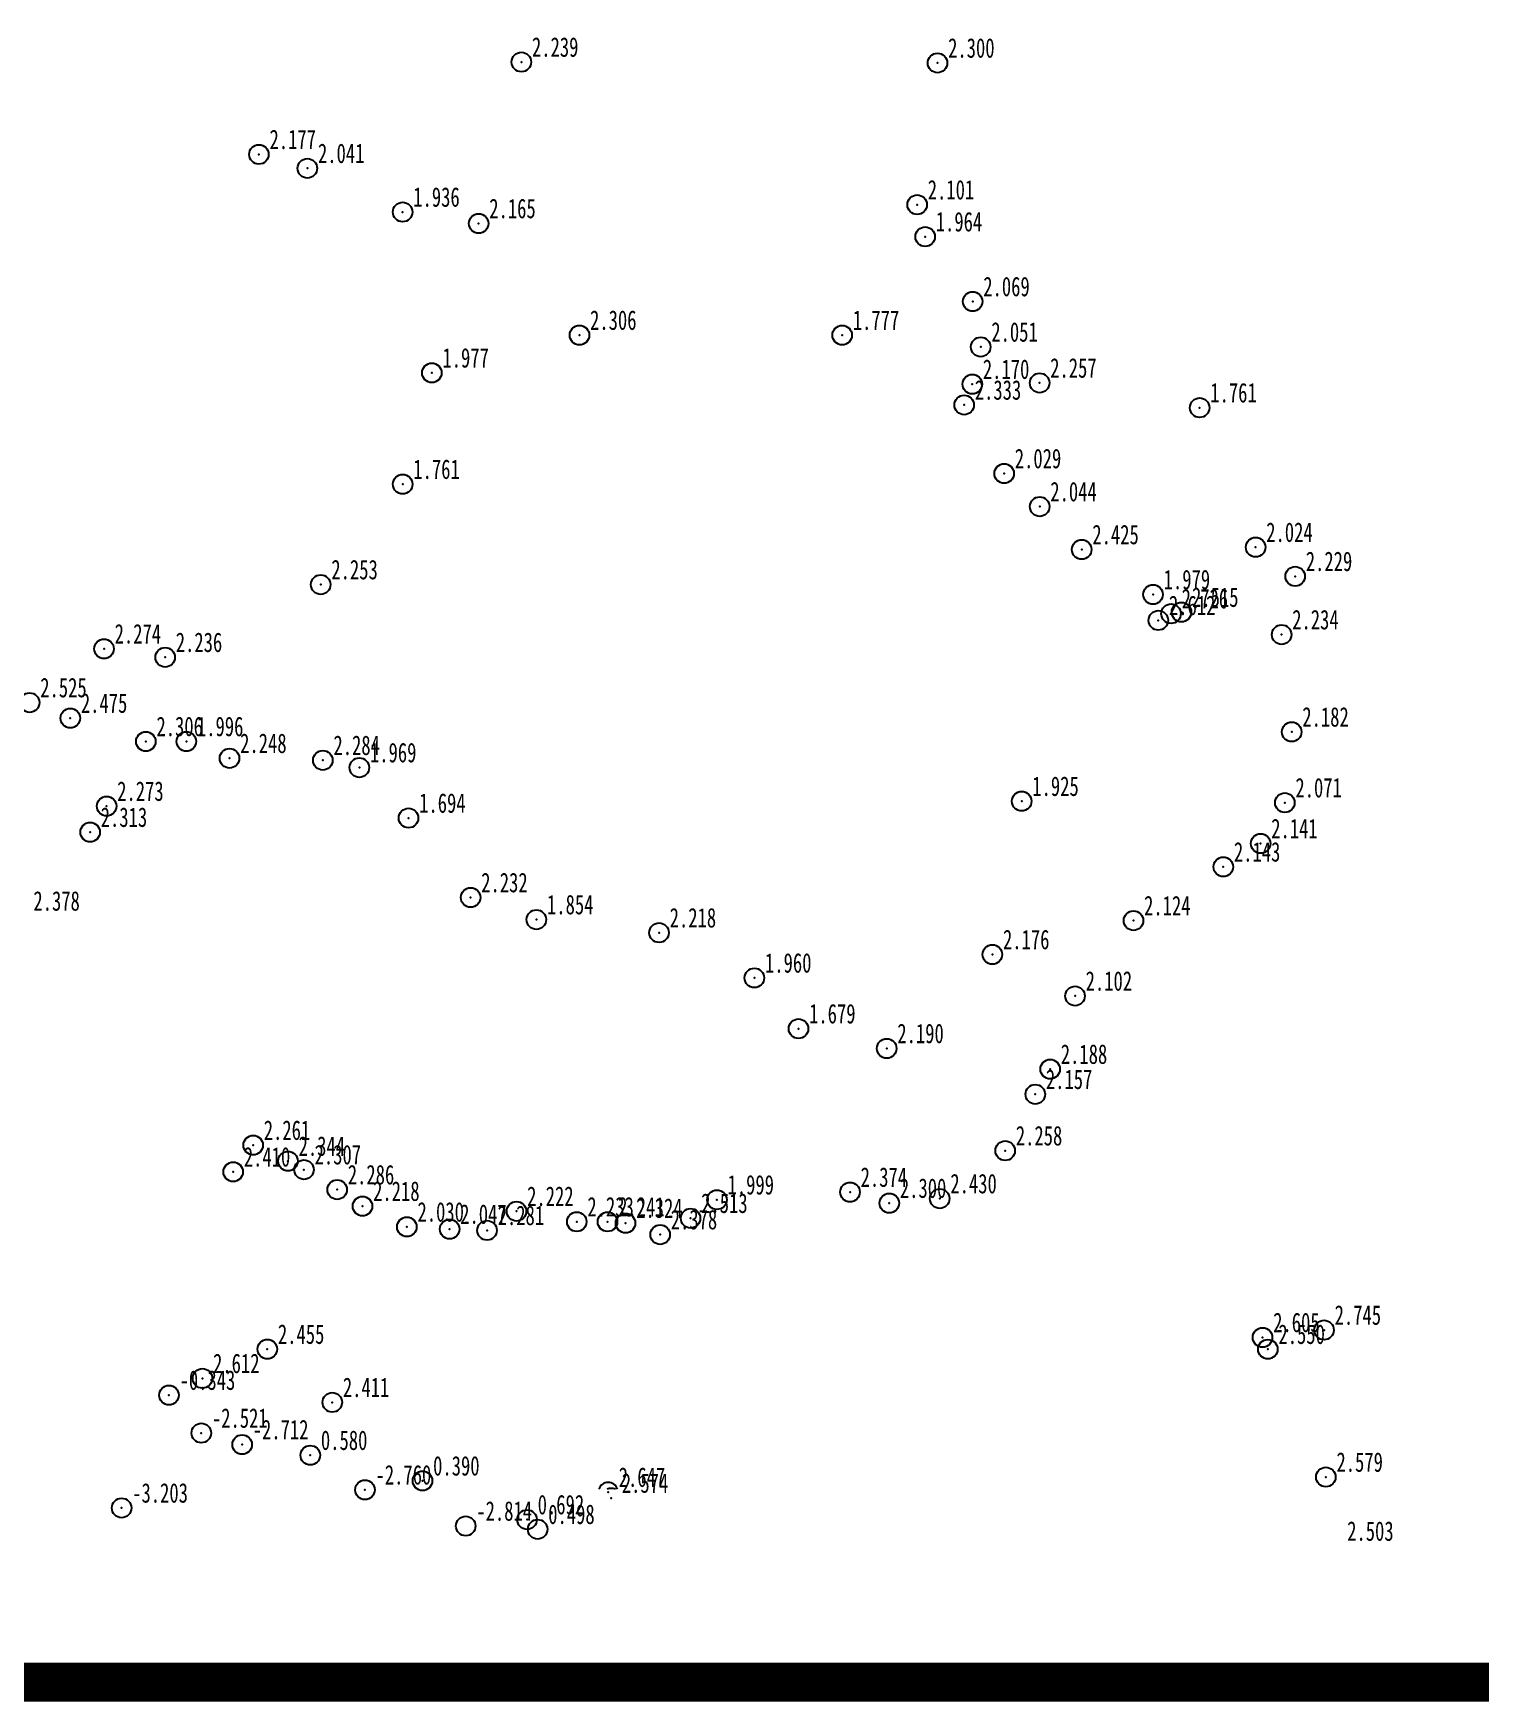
# Model space of a CAD drawing. Header units: millimetres. Extents: x 511745 to 512135, y 2388367 to 2388715.
# Drawn here: x 511953.1 to 512027.2, y 2388366.5 to 2388452 of the extents above; entities that cross this region are included whole.
import ezdxf
from ezdxf.enums import TextEntityAlignment as Align

# ---------------------------------------------------------------- set-up
doc = ezdxf.new("R2010")
doc.units = ezdxf.units.MM
doc.header["$LTSCALE"] = 1000
doc.layers.add('新地形图', color=3, linetype='Continuous')
doc.styles.add('BZWB', font='', dxfattribs={"height": 8})
doc.styles.get('BZWB').set_extended_font_data('SimSun')

msp = doc.modelspace()

# ---------------------------------------------------------------- linework, layer by layer
at = {"color": 2, "const_width": 2}
msp.add_lwpolyline([(511844.409, 2388539.07), (512061.629, 2388539.07), (512061.629, 2388367.53), (511844.409, 2388367.53)], close=True, dxfattribs=at)
at = {"layer": '新地形图', "color": 8}
for centre in [(511978.136, 2388450.525, 2.239), (511999.457, 2388450.477, 2.3), (511964.689, 2388445.792, 2.177), (511967.172, 2388445.08, 2.041), (511998.414, 2388443.214, 2.101), (511972.054, 2388442.841, 1.936), (511975.948, 2388442.254, 2.165), (511998.824, 2388441.577, 1.964), (512001.258, 2388438.256, 2.069), (511981.112, 2388436.535, 2.306), (511994.573, 2388436.535, 1.777), (512001.67, 2388435.929, 2.051), (511973.548, 2388434.604, 1.977), (512001.237, 2388434.022, 2.17), (512004.686, 2388434.085, 2.257), (512000.824, 2388432.956, 2.333), (512012.888, 2388432.816, 1.761), (512002.873, 2388429.444, 2.029), (511972.056, 2388428.897, 1.761), (512004.692, 2388427.749, 2.044), (512006.846, 2388425.55, 2.425), (512015.755, 2388425.67, 2.024), (511967.857, 2388423.755, 2.253), (512017.782, 2388424.177, 2.229), (512010.5, 2388423.246, 1.979), (512010.77, 2388421.921, 2.612), (512011.421, 2388422.264, 2.726), (512011.955, 2388422.344, 2.515), (512017.085, 2388421.191, 2.234), (511956.754, 2388420.466, 2.274), (511959.887, 2388420.03, 2.236), (511952.942, 2388417.711, 2.525), (511955.025, 2388416.914, 2.475), (511958.897, 2388415.719, 2.306), (511960.971, 2388415.719, 1.996), (512017.604, 2388416.209, 2.182), (511963.184, 2388414.857, 2.248), (511967.965, 2388414.755, 2.284), (511969.836, 2388414.381, 1.969), (511956.885, 2388412.404, 2.273), (512003.77, 2388412.657, 1.925), (512017.25, 2388412.581, 2.071), (511972.356, 2388411.794, 1.694), (511956.042, 2388411.072, 2.313), (512016.01, 2388410.491, 2.141), (512014.098, 2388409.294, 2.143), (511975.535, 2388407.723, 2.232), (511978.907, 2388406.593, 1.854), (512009.497, 2388406.541, 2.124), (511985.192, 2388405.92, 2.218), (512002.268, 2388404.805, 2.176), (511990.076, 2388403.606, 1.96), (512006.503, 2388402.679, 2.102), (511992.334, 2388401.003, 1.679), (511996.854, 2388399.992, 2.19), (512005.23, 2388398.932, 2.188), (512004.466, 2388397.643, 2.157), (511964.395, 2388395.036, 2.261), (512002.926, 2388394.753, 2.258), (511963.372, 2388393.671, 2.41), (511966.179, 2388394.22, 2.344), (511966.999, 2388393.782, 2.307), (511968.7, 2388392.758, 2.286), (511994.974, 2388392.632, 2.374), (511969.997, 2388391.913, 2.218), (511988.155, 2388392.24, 1.999), (511996.985, 2388392.066, 2.3), (511999.571, 2388392.299, 2.43), (511977.888, 2388391.652, 2.222), (511980.974, 2388391.113, 2.233), (511982.551, 2388391.113, 2.241), (511983.474, 2388391.043, 2.324), (511986.805, 2388391.293, 2.513), (511972.27, 2388390.851, 2.03), (511974.458, 2388390.736, 2.047), (511976.378, 2388390.671, 2.281), (511985.246, 2388390.454, 2.378), (512016.11, 2388385.187, 2.605), (512019.259, 2388385.566, 2.745), (511965.12, 2388384.587, 2.455), (512016.38, 2388384.583, 2.55), (511961.797, 2388383.089, 2.612), (511960.081, 2388382.231, -0.343), (511968.447, 2388381.862, 2.411), (511961.738, 2388380.289, -2.521), (511963.829, 2388379.699, -2.712), (511967.323, 2388379.153, 0.58), (511970.121, 2388377.382, -2.76), (511973.071, 2388377.842, 0.39), (512019.353, 2388378.034, 2.579), (511957.654, 2388376.453, -3.203), (511975.285, 2388375.527, -2.814), (511978.429, 2388375.854, 0.692), (511978.968, 2388375.36, 0.498)]:
    msp.add_circle(centre, 0.5, dxfattribs=at)
for centre, start, end in [((511982.582, 2388377.261, 2.647), 17.21751, 162.78249), ((511982.739, 2388376.956, 2.574), 64.9583, 115.0417)]:
    msp.add_arc(centre, 0.5, start, end, dxfattribs=at)
for p in [(511978.136, 2388450.525, 2.239), (511999.457, 2388450.477, 2.3), (511964.689, 2388445.792, 2.177), (511967.172, 2388445.08, 2.041), (511972.054, 2388442.841, 1.936), (511998.414, 2388443.214, 2.101), (511975.948, 2388442.254, 2.165), (511998.824, 2388441.577, 1.964), (512001.258, 2388438.256, 2.069), (511981.112, 2388436.535, 2.306), (511994.573, 2388436.535, 1.777), (512001.67, 2388435.929, 2.051), (511973.548, 2388434.604, 1.977), (512001.237, 2388434.022, 2.17), (512004.686, 2388434.085, 2.257), (512000.824, 2388432.956, 2.333), (512012.888, 2388432.816, 1.761), (512002.873, 2388429.444, 2.029), (511972.056, 2388428.897, 1.761), (512004.692, 2388427.749, 2.044), (512006.846, 2388425.55, 2.425), (512015.755, 2388425.67, 2.024), (512017.782, 2388424.177, 2.229), (511967.857, 2388423.755, 2.253), (512010.5, 2388423.246, 1.979), (512011.421, 2388422.264, 2.726), (512011.955, 2388422.344, 2.515), (512010.77, 2388421.921, 2.612), (511956.754, 2388420.466, 2.274), (512017.085, 2388421.191, 2.234), (511959.887, 2388420.03, 2.236), (511955.025, 2388416.914, 2.475), (512017.604, 2388416.209, 2.182), (511958.897, 2388415.719, 2.306), (511960.971, 2388415.719, 1.996), (511963.184, 2388414.857, 2.248), (511967.965, 2388414.755, 2.284), (511969.836, 2388414.381, 1.969), (511956.885, 2388412.404, 2.273), (512003.77, 2388412.657, 1.925), (512017.25, 2388412.581, 2.071), (511956.042, 2388411.072, 2.313), (511972.356, 2388411.794, 1.694), (512016.01, 2388410.491, 2.141), (512014.098, 2388409.294, 2.143), (511975.535, 2388407.723, 2.232), (511978.907, 2388406.593, 1.854), (511985.192, 2388405.92, 2.218), (512009.497, 2388406.541, 2.124), (512002.268, 2388404.805, 2.176), (511990.076, 2388403.606, 1.96), (512006.503, 2388402.679, 2.102), (511992.334, 2388401.003, 1.679), (511996.854, 2388399.992, 2.19), (512005.23, 2388398.932, 2.188), (512004.466, 2388397.643, 2.157), (511964.395, 2388395.036, 2.261), (511966.179, 2388394.22, 2.344), (512002.926, 2388394.753, 2.258), (511963.372, 2388393.671, 2.41), (511966.999, 2388393.782, 2.307), (511968.7, 2388392.758, 2.286), (511988.155, 2388392.24, 1.999), (511994.974, 2388392.632, 2.374), (511999.571, 2388392.299, 2.43), (511969.997, 2388391.913, 2.218), (511977.888, 2388391.652, 2.222), (511996.985, 2388392.066, 2.3), (511972.27, 2388390.851, 2.03), (511974.458, 2388390.736, 2.047), (511976.378, 2388390.671, 2.281), (511980.974, 2388391.113, 2.233), (511982.551, 2388391.113, 2.241), (511983.474, 2388391.043, 2.324), (511986.805, 2388391.293, 2.513), (511985.246, 2388390.454, 2.378), (512019.259, 2388385.566, 2.745), (511965.12, 2388384.587, 2.455), (512016.11, 2388385.187, 2.605), (512016.38, 2388384.583, 2.55), (511961.797, 2388383.089, 2.612), (511960.081, 2388382.231, -0.343), (511968.447, 2388381.862, 2.411), (511961.738, 2388380.289, -2.521), (511963.829, 2388379.699, -2.712), (511967.323, 2388379.153, 0.58), (511973.071, 2388377.842, 0.39), (512019.353, 2388378.034, 2.579), (511970.121, 2388377.382, -2.76), (511982.582, 2388377.261, 2.647), (511982.739, 2388376.956, 2.574), (511957.654, 2388376.453, -3.203), (511978.429, 2388375.854, 0.692)]:
    msp.add_point(p, dxfattribs=at)

# ---------------------------------------------------------------- texts
at = {"layer": '新地形图', "color": 8, "style": 'BZWB', "width": 0.7}
for s, p in [('2.239', (511978.679, 2388451.295, 2.239)), ('2.300', (512000, 2388451.247, 2.3)), ('2.177', (511965.232, 2388446.562, 2.177)), ('2.041', (511967.715, 2388445.85, 2.041)), ('2.101', (511998.957, 2388443.984, 2.101)), ('1.936', (511972.597, 2388443.611, 1.936)), ('2.165', (511976.491, 2388443.024, 2.165)), ('1.964', (511999.367, 2388442.347, 1.964)), ('2.069', (512001.801, 2388439.026, 2.069)), ('2.306', (511981.655, 2388437.305, 2.306)), ('1.777', (511995.116, 2388437.305, 1.777)), ('2.051', (512002.213, 2388436.699, 2.051)), ('1.977', (511974.091, 2388435.374, 1.977)), ('2.170', (512001.78, 2388434.792, 2.17)), ('2.257', (512005.229, 2388434.855, 2.257)), ('2.333', (512001.367, 2388433.726, 2.333)), ('1.761', (512013.431, 2388433.586, 1.761)), ('2.029', (512003.416, 2388430.214, 2.029)), ('1.761', (511972.599, 2388429.667, 1.761)), ('2.044', (512005.235, 2388428.519, 2.044)), ('2.425', (512007.389, 2388426.32, 2.425)), ('2.024', (512016.298, 2388426.44, 2.024)), ('2.253', (511968.4, 2388424.525, 2.253)), ('2.229', (512018.325, 2388424.947, 2.229)), ('1.979', (512011.043, 2388424.016, 1.979)), ('2.612', (512011.313, 2388422.691, 2.612)), ('2.726', (512011.964, 2388423.034, 2.726)), ('2.515', (512012.498, 2388423.114, 2.515)), ('2.234', (512017.628, 2388421.961, 2.234)), ('2.274', (511957.297, 2388421.236, 2.274)), ('2.236', (511960.43, 2388420.8, 2.236)), ('2.525', (511953.485, 2388418.481, 2.525)), ('2.475', (511955.568, 2388417.684, 2.475)), ('2.182', (512018.147, 2388416.979, 2.182)), ('2.306', (511959.44, 2388416.489, 2.306)), ('1.996', (511961.514, 2388416.489, 1.996)), ('2.248', (511963.727, 2388415.627, 2.248)), ('2.284', (511968.508, 2388415.525, 2.284)), ('1.969', (511970.379, 2388415.151, 1.969)), ('2.273', (511957.428, 2388413.174, 2.273)), ('1.925', (512004.313, 2388413.427, 1.925)), ('2.071', (512017.793, 2388413.351, 2.071)), ('1.694', (511972.899, 2388412.564, 1.694)), ('2.313', (511956.585, 2388411.842, 2.313)), ('2.141', (512016.553, 2388411.261, 2.141)), ('2.143', (512014.641, 2388410.064, 2.143)), ('2.232', (511976.078, 2388408.493, 2.232)), ('2.378', (511953.135, 2388407.549, 2.378)), ('1.854', (511979.45, 2388407.363, 1.854)), ('2.124', (512010.04, 2388407.311, 2.124)), ('2.218', (511985.735, 2388406.69, 2.218)), ('2.176', (512002.811, 2388405.575, 2.176)), ('1.960', (511990.619, 2388404.376, 1.96)), ('2.102', (512007.046, 2388403.449, 2.102)), ('1.679', (511992.877, 2388401.773, 1.679)), ('2.190', (511997.397, 2388400.762, 2.19)), ('2.188', (512005.773, 2388399.702, 2.188)), ('2.157', (512005.009, 2388398.413, 2.157)), ('2.261', (511964.938, 2388395.806, 2.261)), ('2.258', (512003.469, 2388395.523, 2.258)), ('2.410', (511963.915, 2388394.441, 2.41)), ('2.344', (511966.722, 2388394.99, 2.344)), ('2.307', (511967.542, 2388394.552, 2.307)), ('2.286', (511969.243, 2388393.528, 2.286)), ('2.218', (511970.54, 2388392.683, 2.218)), ('1.999', (511988.698, 2388393.01, 1.999)), ('2.374', (511995.517, 2388393.402, 2.374)), ('2.300', (511997.528, 2388392.836, 2.3)), ('2.430', (512000.114, 2388393.069, 2.43)), ('2.222', (511978.431, 2388392.422, 2.222)), ('2.233', (511981.517, 2388391.883, 2.233)), ('2.241', (511983.094, 2388391.883, 2.241)), ('2.324', (511984.017, 2388391.813, 2.324)), ('2.513', (511987.348, 2388392.063, 2.513)), ('2.030', (511972.813, 2388391.621, 2.03)), ('2.047', (511975.001, 2388391.506, 2.047)), ('2.281', (511976.921, 2388391.441, 2.281)), ('2.378', (511985.789, 2388391.224, 2.378)), ('2.605', (512016.653, 2388385.957, 2.605)), ('2.745', (512019.802, 2388386.336, 2.745)), ('2.455', (511965.663, 2388385.357, 2.455)), ('2.550', (512016.923, 2388385.353, 2.55)), ('2.612', (511962.34, 2388383.859, 2.612)), ('-0.343', (511960.624, 2388383.001, -0.343)), ('2.411', (511968.99, 2388382.632, 2.411)), ('-2.521', (511962.281, 2388381.059, -2.521)), ('-2.712', (511964.372, 2388380.469, -2.712)), ('0.580', (511967.866, 2388379.923, 0.58)), ('-2.760', (511970.664, 2388378.152, -2.76)), ('0.390', (511973.614, 2388378.612, 0.39)), ('2.579', (512019.896, 2388378.804, 2.579)), ('-3.203', (511958.197, 2388377.223, -3.203)), ('2.647', (511983.125, 2388378.031, 2.647)), ('2.574', (511983.282, 2388377.726, 2.574)), ('0.692', (511978.972, 2388376.624, 0.692)), ('-2.814', (511975.828, 2388376.297, -2.814)), ('0.498', (511979.511, 2388376.13, 0.498)), ('2.503', (512020.445, 2388375.269, 2.503))]:
    msp.add_text(s, height=1, dxfattribs=at).set_placement(p, align=Align.MIDDLE_LEFT)

doc.saveas('drawing.dxf')
